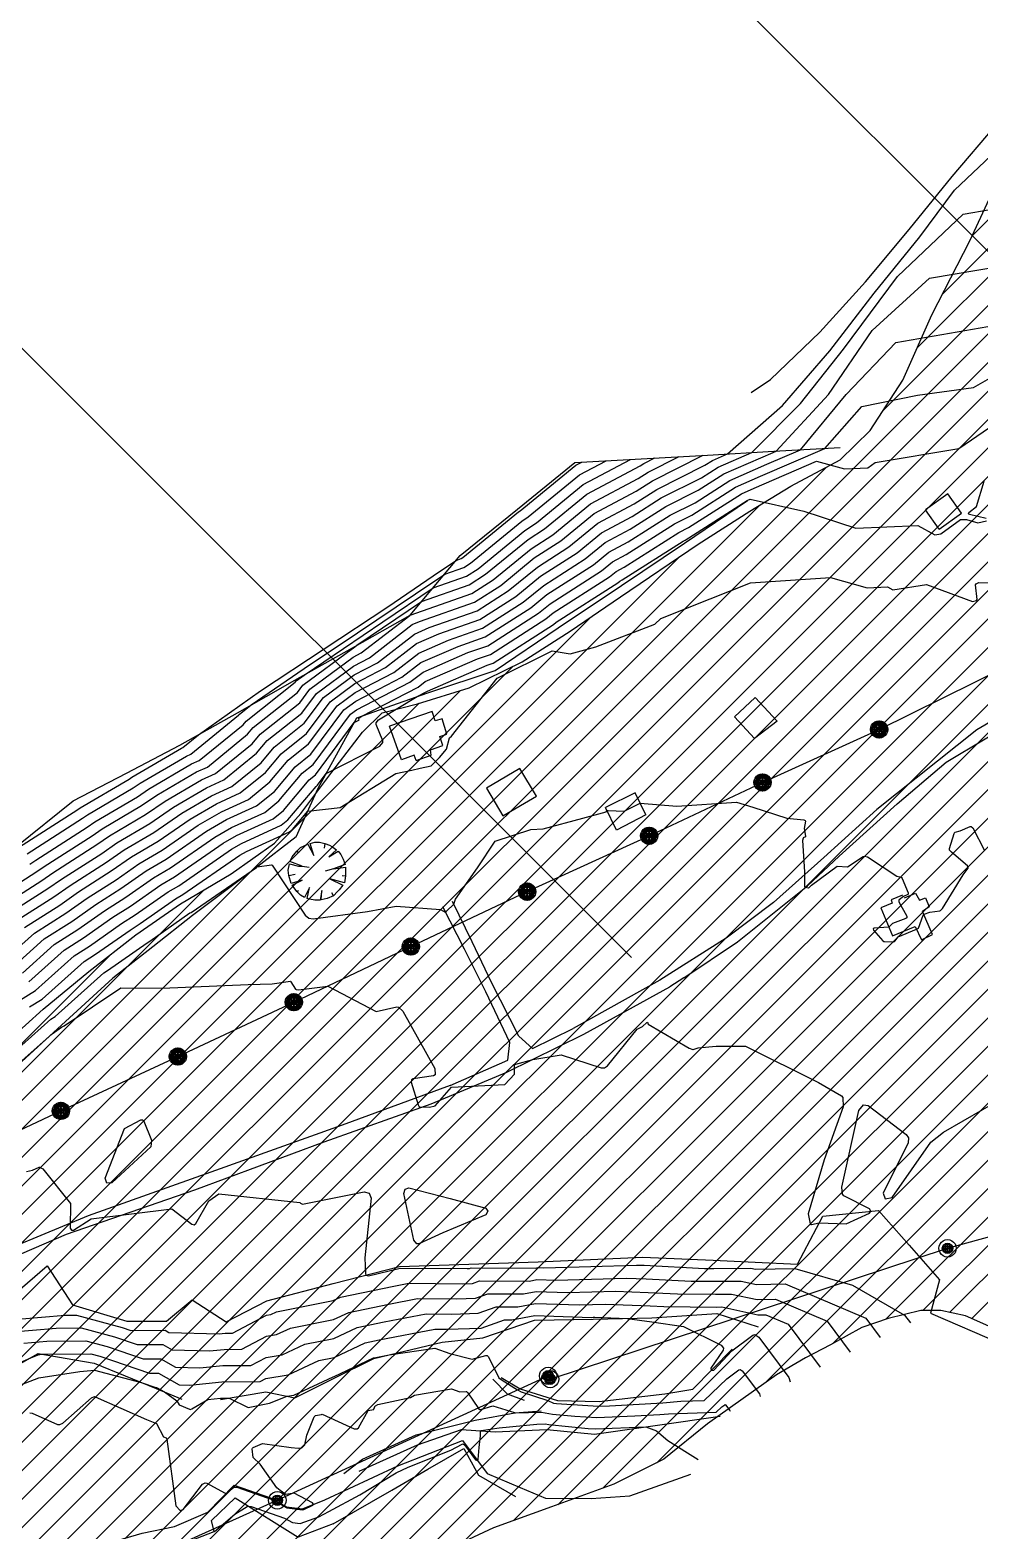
# Model space of a CAD drawing. Extents: x 13365 to 36625, y 86498 to 171760.
# Drawn here: x 17115.6 to 17410.3, y 88989.8 to 89455.2 of the extents above; entities that cross this region are included whole.
import ezdxf

# ---------------------------------------------------------------- set-up
doc = ezdxf.new("R2010")
doc.units = 0
doc.header["$LTSCALE"] = 5
doc.header["$MEASUREMENT"] = 0
doc.linetypes.add('A_CONTINUOUS_LINE', pattern=[0])
doc.linetypes.add('KERB', pattern=[16, 5, -6, 5])
doc.layers.get('0').update_dxf_attribs({"linetype": 'A_CONTINUOUS_LINE'})
for name, color, linetype in [('CONTOUR', 255, 'Continuous'), ('ELECTRIC', 240, 'A_CONTINUOUS_LINE'), ('EXISTING BUILDING', 21, 'A_CONTINUOUS_LINE'), ('EXISTING ROAD', 25, 'A_CONTINUOUS_LINE'), ('RELIEF', 255, 'A_CONTINUOUS_LINE'), ('Residential', 51, 'Continuous'), ('TELECOM', 94, 'A_CONTINUOUS_LINE'), ('text', 7, 'Continuous'), ('TREES & VEGETN', 72, 'A_CONTINUOUS_LINE')]:
    doc.layers.add(name, color=color, linetype=linetype)

# ---------------------------------------------------------------- blocks, each defined once
blk = doc.blocks.new('S038')
at = {"color": 0}
for p, q in [((-0.5, 0), (0, 0.5)), ((-0.5, 0), (-0.48, 0.13)), ((-0.48, -0.13), (-0.5, 0)), ((0, -0.5), (-0.5, 0)), ((-0.5, 0), (0.5, 0)), ((-0.48, -0.13), (0.13, 0.48)), ((-0.48, 0.13), (-0.43, 0.25)), ((0.13, -0.48), (-0.48, 0.13)), ((-0.48, 0.13), (0.48, 0.13)), ((0.25, 0.43), (-0.43, -0.25)), ((-0.43, 0.25), (-0.35, 0.35)), ((0.43, 0.25), (-0.43, 0.25)), ((-0.43, 0.25), (0.25, -0.43)), ((-0.35, 0.35), (-0.25, 0.43)), ((-0.35, -0.35), (0.35, 0.35)), ((0.35, -0.35), (-0.35, 0.35)), ((-0.35, 0.35), (0.35, 0.35)), ((-0.35, -0.35), (-0.35, 0.35)), ((-0.25, 0.43), (-0.13, 0.48)), ((0.43, -0.25), (-0.25, 0.43)), ((-0.25, 0.43), (-0.25, -0.43)), ((-0.25, -0.43), (0.43, 0.25)), ((-0.13, 0.48), (0, 0.5)), ((-0.13, -0.48), (-0.13, 0.48)), ((-0.13, 0.48), (0.48, -0.13)), ((0.48, 0.13), (-0.13, -0.48)), ((0, 0.5), (0.13, 0.48)), ((0.5, 0), (0, 0.5)), ((0, 0.5), (0, -0.5)), ((0, -0.5), (0.5, 0)), ((0.13, 0.48), (0.25, 0.43)), ((0.13, 0.48), (0.13, -0.48)), ((0.25, 0.43), (0.35, 0.35)), ((0.25, -0.43), (0.25, 0.43)), ((0.35, 0.35), (0.43, 0.25)), ((0.35, 0.35), (0.35, -0.35)), ((0.43, 0.25), (0.48, 0.13)), ((0.48, 0.13), (0.5, 0)), ((0.5, 0), (0.48, -0.13)), ((-0.43, -0.25), (-0.48, -0.13)), ((0.48, -0.13), (-0.48, -0.13)), ((-0.35, -0.35), (-0.43, -0.25)), ((-0.43, -0.25), (0.43, -0.25)), ((-0.25, -0.43), (-0.35, -0.35)), ((0.35, -0.35), (-0.35, -0.35)), ((-0.13, -0.48), (-0.25, -0.43)), ((0, -0.5), (-0.13, -0.48)), ((0.13, -0.48), (0, -0.5)), ((0.25, -0.43), (0.13, -0.48)), ((0.35, -0.35), (0.25, -0.43)), ((0.43, -0.25), (0.35, -0.35)), ((0.48, -0.13), (0.43, -0.25))]:
    blk.add_line(p, q, dxfattribs=at)
blk = doc.blocks.new('S076')
at = {"color": 0}
for p, q in [((-0.43, 0.25), (-0.37, 0.33)), ((-0.37, 0.33), (-0.25, 0.2)), ((-0.35, 0.36), (-0.29, 0.41)), ((-0.25, 0.2), (-0.35, 0.36)), ((-0.29, 0.41), (-0.21, 0.45)), ((-0.21, 0.45), (-0.12, 0.48)), ((-0.12, 0.48), (-0.04, 0.28)), ((-0.04, 0.28), (-0.07, 0.49)), ((-0.07, 0.49), (0.08, 0.49)), ((-0.04, 0.28), (0, 0.14)), ((0.07, 0.43), (0.08, 0.49)), ((0.08, 0.49), (0.2, 0.47)), ((0.2, 0.47), (0.13, 0.22)), ((0.13, 0.22), (0.24, 0.44)), ((0.24, 0.44), (0.32, 0.38)), ((0.32, 0.38), (0.35, 0.35)), ((0.35, 0.35), (0.42, 0.28)), ((0.42, 0.28), (0.37, 0.25)), ((0.42, 0.28), (0.47, 0.17)), ((-0.5, 0.04), (-0.48, 0.13)), ((-0.5, -0.04), (-0.5, 0.04)), ((-0.48, 0.13), (-0.45, 0.21)), ((-0.48, 0.13), (-0.4, 0.12)), ((-0.45, 0.21), (-0.43, 0.25)), ((0.49, 0.07), (0.33, 0.08)), ((0.33, 0.08), (0.5, 0.05)), ((0.47, 0.17), (0.49, 0.07)), ((0.5, 0.05), (0.5, -0.04)), ((-0.48, -0.12), (-0.5, -0.04)), ((-0.27, -0.06), (-0.48, -0.12)), ((-0.47, -0.16), (-0.27, -0.06)), ((-0.41, -0.29), (-0.47, -0.16)), ((-0.09, -0.26), (-0.07, -0.14)), ((0.47, -0.17), (0.28, -0.13)), ((0.28, -0.13), (0.45, -0.22)), ((0.45, -0.22), (0.41, -0.29)), ((0.48, -0.13), (0.47, -0.17)), ((0.5, -0.04), (0.48, -0.13)), ((-0.35, -0.35), (-0.41, -0.29)), ((-0.35, -0.35), (-0.31, -0.32)), ((-0.25, -0.43), (-0.35, -0.35)), ((-0.17, -0.47), (-0.25, -0.43)), ((-0.09, -0.26), (-0.17, -0.47)), ((-0.13, -0.48), (-0.09, -0.32)), ((-0.02, -0.5), (-0.13, -0.48)), ((-0.09, -0.32), (-0.09, -0.26)), ((0.07, -0.49), (-0.02, -0.5)), ((0.07, -0.49), (0.05, -0.38)), ((0.21, -0.45), (0.07, -0.49)), ((0.24, -0.43), (0.15, -0.26)), ((0.15, -0.26), (0.21, -0.45)), ((0.35, -0.35), (0.24, -0.43)), ((0.35, -0.35), (0.33, -0.32)), ((0.41, -0.29), (0.35, -0.35))]:
    blk.add_line(p, q, dxfattribs=at)
blk = doc.blocks.new('S034')
at = {"color": 0}
for p, q in [((-0.5, 0), (-0.48, 0.13)), ((-0.48, -0.13), (-0.5, 0)), ((-0.48, 0.13), (-0.43, 0.25)), ((-0.43, 0.25), (-0.35, 0.35)), ((-0.35, 0.35), (-0.25, 0.43)), ((-0.3, 0), (-0.28, 0.11)), ((-0.28, -0.11), (-0.3, 0)), ((0.3, 0), (-0.3, 0)), ((-0.28, 0.11), (-0.21, 0.21)), ((-0.28, -0.11), (-0.28, 0.11)), ((-0.28, 0.11), (0.28, 0.11)), ((-0.25, 0.43), (-0.13, 0.48)), ((-0.21, 0.21), (-0.11, 0.28)), ((-0.21, -0.21), (-0.21, 0.21)), ((-0.21, 0.21), (0.21, 0.21)), ((-0.13, 0.48), (0, 0.5)), ((-0.11, 0.28), (0, 0.3)), ((-0.11, -0.28), (-0.11, 0.28)), ((-0.11, 0.28), (0.11, 0.28)), ((0, 0.5), (0.13, 0.48)), ((0, 0.3), (0.11, 0.28)), ((0, -0.3), (0, 0.3)), ((0.11, 0.28), (0.21, 0.21)), ((0.11, 0.28), (0.11, -0.28)), ((0.13, 0.48), (0.25, 0.43)), ((0.21, 0.21), (0.28, 0.11)), ((0.21, 0.21), (0.21, -0.21)), ((0.25, 0.43), (0.35, 0.35)), ((0.28, 0.11), (0.3, 0)), ((0.28, 0.11), (0.28, -0.11)), ((0.3, 0), (0.28, -0.11)), ((0.35, 0.35), (0.43, 0.25)), ((0.43, 0.25), (0.48, 0.13)), ((0.48, 0.13), (0.5, 0)), ((0.5, 0), (0.48, -0.13)), ((-0.43, -0.25), (-0.48, -0.13)), ((-0.35, -0.35), (-0.43, -0.25)), ((-0.25, -0.43), (-0.35, -0.35)), ((-0.21, -0.21), (-0.28, -0.11)), ((0.28, -0.11), (-0.28, -0.11)), ((-0.13, -0.48), (-0.25, -0.43)), ((-0.11, -0.28), (-0.21, -0.21)), ((0.21, -0.21), (-0.21, -0.21)), ((0, -0.5), (-0.13, -0.48)), ((0, -0.3), (-0.11, -0.28)), ((0.11, -0.28), (-0.11, -0.28)), ((0.11, -0.28), (0, -0.3)), ((0.13, -0.48), (0, -0.5)), ((0.21, -0.21), (0.11, -0.28)), ((0.25, -0.43), (0.13, -0.48)), ((0.28, -0.11), (0.21, -0.21)), ((0.35, -0.35), (0.25, -0.43)), ((0.43, -0.25), (0.35, -0.35)), ((0.48, -0.13), (0.43, -0.25))]:
    blk.add_line(p, q, dxfattribs=at)

msp = doc.modelspace()

# ---------------------------------------------------------------- hatches: boundary and pattern name
at = {"layer": 'Residential', "linetype": 'Continuous'}
h = msp.add_hatch(dxfattribs=at)
h.set_pattern_fill('ANSI31', color=256, scale=50, style=0)
h.paths.add_polyline_path([(16630.08, 88699.64), (16636.79, 88709.37), (16649.55, 88719.1), (16661.64, 88727.82), (16677.76, 88742.25), (16688.84, 88752.65), (16696.23, 88764.39), (16701.94, 88775.8), (16706.64, 88784.85), (16708.99, 88796.26), (16706.77, 88807.64), (16706.77, 88816.38), (16711.14, 88821.3), (16720.98, 88823.48), (16733.01, 88825.67), (16745.86, 88825.94), (16758.44, 88826.76), (16770.2, 88828.95), (16775.12, 88834.96), (16779.49, 88842.33), (16781.2, 88847.63), (16783.39, 88858.01), (16783.94, 88871.12), (16786.67, 88882.86), (16792.69, 88889.69), (16804.72, 88898.7), (16813.47, 88906.9), (16830.85, 88927.16), (16842.89, 88943.31), (16854.23, 88954.99), (16866.95, 88968.04), (16878.64, 88981.43), (16886.55, 88992.43), (16887.08, 88995.26), (16885.83, 88998.09), (16882.37, 89000.6), (16877.35, 88999.97), (16871.39, 88998.71), (16865.11, 89000.28), (16856.94, 89003.42), (16846.59, 89008.44), (16835.6, 89012.51), (16824.92, 89017.22), (16812.68, 89020.35), (16802.01, 89022.23), (16791.65, 89021.92), (16780.97, 89020.98), (16773.13, 89023.17), (16764.65, 89026.62), (16757.12, 89033.52), (16748.01, 89040.74), (16745.5, 89046.01), (16748.14, 89050.4), (16755.22, 89054.05), (16767.92, 89062.87), (16776.21, 89059.56), (16785.6, 89052.94), (16809.9, 89049.08), (16841.94, 89052.39), (16857.96, 89055.11), (16870.02, 89060.42), (16882.8, 89067.87), (16889.54, 89075.67), (16900.18, 89080.98), (16914.73, 89083.46), (16927.5, 89084.17), (16943.83, 89088.78), (16962.72, 89092.76), (16988.62, 89097.01), (17014.52, 89103.39), (17034.39, 89110.48), (17068.97, 89124.81), (17094.87, 89135.8), (17108.71, 89141.47), (17119.71, 89151.39), (17133.9, 89163.09), (17148.45, 89174.43), (17162.29, 89184), (17177.97, 89193.32), (17191.46, 89202.89), (17199.62, 89212.11), (17209.2, 89224.87), (17218.78, 89237.27), (17224.81, 89243.3), (17235.81, 89246.13), (17251.77, 89251.1), (17268.24, 89259.11), (17283.14, 89268.68), (17298.75, 89279.31), (17322.88, 89295.62), (17338.85, 89305.9), (17351.62, 89313.69), (17366.88, 89321.85), (17376.24, 89330.89), (17386.34, 89346.58), (17395.32, 89366.76), (17407.11, 89389.75), (17417.21, 89411.61), (17425.09, 89428.62), (17428.46, 89447.68), (17430.7, 89469.54), (17436.31, 89481.87), (17444.17, 89489.16), (17456.51, 89491.4), (17464.93, 89490.84), (17468.86, 89488.6), (17472.79, 89482.43), (17476.15, 89468.42), (17479.52, 89457.77), (17482.32, 89447.12), (17484.57, 89437.59), (17489.62, 89426.38), (17493.55, 89407.32), (17496.35, 89392.18), (17498.04, 89380.41), (17497.47, 89357.99), (17498.04, 89344.54), (17497.47, 89325.48), (17491.88, 89313.93), (17489.35, 89302.53), (17491.88, 89284.16), (17495.69, 89274.02), (17496.32, 89260.71), (17500.13, 89251.84), (17506.47, 89242.34), (17512.18, 89226.5), (17514.72, 89208.76), (17519.79, 89189.75), (17521.06, 89172.65), (17519.79, 89163.78), (17514.08, 89151.11), (17512.2, 89138.81), (17511.56, 89125.51), (17505.86, 89114.74), (17503.32, 89103.33), (17498.25, 89089.39), (17493.81, 89078.62), (17488.73, 89072.29), (17477.32, 89066.59), (17470.98, 89056.45), (17464, 89046.95), (17457.66, 89036.81), (17450.68, 89033.01), (17443.7, 89033.64), (17438.39, 89036.68), (17430.24, 89041.56), (17423.32, 89046.85), (17413.95, 89052.55), (17405.8, 89056.21), (17398.06, 89057.84), (17391.95, 89057.84), (17381.76, 89055.4), (17373.61, 89052.55), (17363.84, 89047.26), (17356.1, 89043.19), (17347.13, 89037.9), (17325.7, 89022.65), (17312.17, 89011.71), (17296.71, 89003.99), (17277.38, 88996.91), (17259.34, 88990.47), (17237.43, 88980.17), (17221.33, 88969.23), (17205.87, 88958.29), (17191.05, 88946.71), (17174.94, 88931.26), (17161.95, 88916.91), (17148.42, 88902.75), (17131.67, 88889.23), (17113.63, 88869.92), (17087.22, 88850.61), (17066.6, 88837.74), (17060.01, 88833.61), (17047.77, 88823.32), (17030.09, 88812.35), (17020.8, 88807.05), (17010.52, 88801.41), (17002.56, 88798.1), (16996.26, 88797.44), (16991.61, 88799.1), (16988.63, 88803.07), (16987.63, 88809.37), (16983.98, 88813.34), (16977.02, 88815), (16967.07, 88813.67), (16956.45, 88810.69), (16950.15, 88806.05), (16939.54, 88800.75), (16932.9, 88795.78), (16925.27, 88791.14), (16916.65, 88788.49), (16904.59, 88787.48), (16891.32, 88787.15), (16878.39, 88785.49), (16865.12, 88781.51), (16853.51, 88778.53), (16841.57, 88776.87), (16826.98, 88776.21), (16817.36, 88774.88), (16808.65, 88771.19), (16799.69, 88767.88), (16791.4, 88764.9), (16784.1, 88763.24), (16778.79, 88758.93), (16772.49, 88751.97), (16766.19, 88746.01), (16759.83, 88740.61), (16752.2, 88735.31), (16747.23, 88731.01), (16744.24, 88727.03), (16740.59, 88721.73), (16737.61, 88716.09), (16731.64, 88712.45), (16722.35, 88708.14), (16716.38, 88706.15), (16705.43, 88705.82), (16691.5, 88707.15), (16680.22, 88706.48), (16670.27, 88703.5), (16655.94, 88698.5), (16644.66, 88695.19), (16637.69, 88693.86), (16633.38, 88694.52), (16629.4, 88696.84)])

# ---------------------------------------------------------------- linework, layer by layer
at = {"layer": 'CONTOUR', "color": 252, "linetype": 'A_CONTINUOUS_LINE'}
for points in [[(17339.29, 89342.73), (17345.23, 89346.71), (17360.55, 89361.38), (17374.73, 89377.06), (17388.26, 89393.32), (17401.63, 89409.72), (17415.33, 89425.83)], [(17113.25, 89162.56), (17123.12, 89171.4), (17130.39, 89176.04), (17138.68, 89181.84), (17145.28, 89186.07), (17153.87, 89192.09), (17159.16, 89195.2), (17172.97, 89204.7), (17178.11, 89207.71), (17188.45, 89212.43), (17192.83, 89216), (17200.02, 89224.55), (17203.42, 89227.25), (17215.06, 89242.92), (17216.83, 89244.23), (17233.45, 89252.83), (17237.5, 89255.97), (17251.42, 89261.99), (17257.58, 89264.15), (17273.29, 89274.22), (17276.89, 89277.17), (17292.86, 89287.36), (17296.25, 89290.14), (17300.52, 89292.42), (17315.51, 89301.97), (17320.85, 89304.65), (17334.44, 89313.36), (17342.18, 89316.72), (17362.09, 89325.36), (17373.62, 89338.37), (17390.83, 89341.84), (17408.21, 89344.27), (17429.26, 89356.28)], [(17107.73, 89180.19), (17121.15, 89188.76), (17125.37, 89191.71), (17137.84, 89199.7), (17142.51, 89202.98), (17152.75, 89208.99), (17160.09, 89214.04), (17170.36, 89220.04), (17175.7, 89222.48), (17185.86, 89230.75), (17189.17, 89234.69), (17199.96, 89243.26), (17204.48, 89249.34), (17215.98, 89257.84), (17220.87, 89260.37), (17234.15, 89270.68), (17236.46, 89271.68), (17253.46, 89277.65), (17261.59, 89282.86), (17272.02, 89291.4), (17280.25, 89296.66), (17290.59, 89305.13), (17303.6, 89312.09), (17308.67, 89315.33), (17324.43, 89323.24)], [(17112.06, 89201.58), (17130.39, 89213.33), (17131.15, 89213.86), (17146.35, 89222.78), (17147.2, 89223.37), (17162.6, 89232.37), (17162.96, 89232.53), (17167.82, 89236.49), (17187.14, 89250.13), (17206.85, 89263.19), (17226.57, 89276.24), (17240.7, 89285.81), (17245.42, 89289), (17247.79, 89290.6), (17249.35, 89291.15), (17249.89, 89291.5), (17267.14, 89305.64), (17267.64, 89305.96), (17284.93, 89320.13), (17286.77, 89321.12)], [(17107.11, 89134.86), (17122.11, 89148.27), (17123.39, 89149.08), (17138.51, 89162.61), (17139.63, 89163.33), (17151.99, 89171.97), (17152.73, 89172.45), (17165.22, 89181.21), (17165.56, 89181.41), (17185.85, 89195.37), (17185.87, 89195.38), (17186.09, 89195.48), (17190.48, 89196.2), (17190.7, 89196.06), (17200.94, 89180.57), (17202.08, 89179.61), (17203.43, 89179.39), (17220.25, 89181.62), (17229.22, 89183.37), (17242.94, 89182.24), (17244.38, 89181.51), (17244.51, 89181.49), (17244.53, 89181.51), (17244.82, 89181.76), (17247.03, 89183.94), (17247.55, 89185.47), (17254.42, 89195.24), (17259.88, 89203.53), (17270.98, 89207.14), (17274.77, 89207.35), (17287.04, 89210.61), (17294.26, 89212.59), (17294.49, 89212.95), (17294.51, 89212.97), (17294.9, 89213.06), (17299.91, 89212.85), (17304.82, 89215.31), (17316.25, 89214.35), (17334.75, 89215.56), (17339.79, 89214.09), (17350.32, 89210.6), (17355.64, 89210.14), (17356.03, 89209.92), (17356.09, 89209.73), (17355.73, 89207.38), (17356.15, 89205.03), (17356.12, 89204.84), (17356.08, 89204.8), (17355.42, 89204.48), (17355.38, 89204.43), (17355.2, 89203.67), (17355.81, 89194.03), (17355.77, 89189.57), (17355.91, 89189.23), (17355.99, 89189.18), (17357.07, 89189.05), (17357.17, 89189.06), (17357.24, 89189.1), (17357.98, 89189.79), (17365.95, 89195.74), (17369.18, 89195.55), (17374.01, 89198.74), (17374.46, 89198.87), (17375.31, 89198.63), (17384.47, 89192.64), (17385.82, 89192.31), (17385.92, 89192.26), (17386.16, 89191.92), (17387.95, 89187.46), (17387.95, 89187.02), (17387.87, 89186.93), (17386.54, 89186.34), (17385.14, 89185.26), (17385.06, 89185.14), (17385.1, 89184.69), (17387.52, 89180.18), (17387.53, 89179.72), (17387.27, 89179.45), (17383.11, 89177.9), (17382.01, 89176.82), (17377.47, 89176.54), (17377.14, 89176.29), (17377.2, 89175.87), (17380.1, 89172.61), (17380.4, 89172.38), (17380.63, 89172.32), (17383.47, 89172.3), (17383.7, 89172.35), (17383.81, 89172.44), (17384.9, 89173.85), (17390.57, 89176.21), (17391.22, 89176.52), (17392.64, 89180.51), (17392.82, 89180.79), (17392.95, 89180.87), (17394.71, 89181.5), (17397.76, 89181.86), (17397.99, 89181.95), (17398.67, 89182.63), (17405.02, 89193.03), (17406.56, 89195.1), (17406.61, 89195.3), (17406.36, 89195.79), (17401.41, 89200.08), (17400.84, 89200.72), (17400.81, 89200.78), (17400.82, 89201.2), (17402.2, 89205.9), (17402.42, 89206.26), (17402.53, 89206.32), (17404.09, 89206.68), (17407.21, 89208.03), (17407.5, 89208.03), (17408, 89207.61), (17411.66, 89200.56)], [(17113.72, 89047.73), (17120.83, 89048.33), (17132.97, 89048.46), (17139.54, 89046.68), (17150.74, 89042.85), (17156.17, 89042.88), (17160.78, 89040.24), (17168.23, 89040.03), (17175.45, 89040.77), (17184.11, 89040.83), (17188.85, 89043.33), (17193.86, 89044.12), (17200.83, 89047.39), (17209.83, 89049.17), (17217.04, 89052.58), (17225.41, 89054.3), (17238.47, 89056.83), (17246.42, 89056.77), (17254.61, 89057.04), (17260.19, 89058.99), (17266.87, 89058.98), (17272.38, 89060.01), (17286.05, 89059.59), (17290.07, 89059.71), (17293.99, 89059.82), (17307.94, 89059.31), (17312.24, 89059.09), (17328.53, 89058.95), (17330.17, 89058.97), (17341.32, 89056.5), (17343.81, 89056.55), (17350.78, 89053.58), (17360.69, 89040.32)]]:
    msp.add_lwpolyline(points, dxfattribs=at)
at = {"layer": 'CONTOUR', "color": 33, "linetype": 'A_CONTINUOUS_LINE'}
for points in [[(17110.81, 89178.43), (17123, 89186.22), (17128.03, 89189.74), (17139.33, 89196.98), (17144.78, 89200.8), (17154.04, 89206.23), (17162.66, 89212.17), (17171.91, 89217.57), (17178.25, 89220.47), (17187.26, 89227.8), (17191.34, 89232.66), (17200.65, 89240.06), (17206.6, 89248.06), (17216.15, 89255.12), (17223.39, 89258.86), (17234.82, 89267.74), (17239.45, 89269.74), (17254.29, 89274.95), (17263.93, 89281.13), (17272.99, 89288.55), (17282.77, 89294.8), (17291.72, 89302.13), (17302.99, 89308.16), (17310.04, 89312.65), (17324.92, 89320.12), (17327.24, 89321.61), (17331.97, 89323.66), (17348.97, 89338.63), (17363.65, 89355.67), (17377.39, 89373.53), (17391.6, 89390.98), (17402.38, 89405.53), (17415.53, 89417.98)], [(17113.89, 89176.67), (17124.85, 89183.67), (17130.69, 89187.76), (17140.82, 89194.25), (17147.05, 89198.62), (17155.32, 89203.47), (17165.24, 89210.3), (17173.46, 89215.11), (17180.8, 89218.46), (17188.65, 89224.85), (17193.51, 89230.64), (17201.34, 89236.85), (17208.72, 89246.77), (17216.32, 89252.39), (17225.9, 89257.35), (17235.49, 89264.79), (17242.44, 89267.8), (17255.11, 89272.25), (17266.27, 89279.4), (17273.97, 89285.71), (17285.3, 89292.94), (17292.86, 89299.13), (17302.37, 89304.22), (17311.41, 89309.98), (17323.9, 89316.26), (17329.04, 89319.55), (17339.5, 89324.08), (17354.58, 89339.31), (17367.88, 89356.12), (17384.62, 89378.73), (17405.05, 89398.08), (17421.77, 89400.93)], [(17109.19, 89167.96), (17116.97, 89174.91), (17126.69, 89181.13), (17133.36, 89185.79), (17142.3, 89191.53), (17149.32, 89196.45), (17156.6, 89200.72), (17167.81, 89208.43), (17175.01, 89212.64), (17183.35, 89216.45), (17190.04, 89221.9), (17195.68, 89228.61), (17202.03, 89233.65), (17210.83, 89245.49), (17216.49, 89249.67), (17228.42, 89255.85), (17236.16, 89261.85), (17245.44, 89265.86), (17255.93, 89269.55), (17268.61, 89277.67), (17274.94, 89282.86), (17287.82, 89291.08), (17293.99, 89296.14), (17301.75, 89300.29), (17312.77, 89307.31), (17322.88, 89312.39), (17330.84, 89317.49), (17346.15, 89324.13), (17347.03, 89324.51), (17363.24, 89342.07), (17376.81, 89361.98), (17394.57, 89378.17), (17417.25, 89382.04)], [(17111.22, 89165.26), (17120.04, 89173.16), (17128.54, 89178.59), (17136.02, 89183.82), (17143.79, 89188.8), (17151.59, 89194.27), (17157.88, 89197.96), (17170.39, 89206.57), (17176.56, 89210.17), (17185.9, 89214.44), (17191.44, 89218.95), (17197.85, 89226.58), (17202.73, 89230.45), (17212.95, 89244.2), (17216.66, 89246.95), (17230.94, 89254.34), (17236.83, 89258.91), (17248.43, 89263.92), (17256.75, 89266.85), (17270.95, 89275.94), (17275.92, 89280.01), (17290.34, 89289.22), (17295.12, 89293.14), (17301.14, 89296.35), (17314.14, 89304.64), (17321.87, 89308.52), (17332.64, 89315.42), (17344.17, 89320.42), (17354.56, 89324.93), (17368.79, 89342.08), (17384.1, 89358.27), (17412.73, 89363.16)], [(17115.28, 89159.86), (17126.2, 89169.64), (17132.24, 89173.5), (17141.34, 89179.87), (17146.77, 89183.35), (17156.14, 89189.92), (17160.44, 89192.44), (17175.54, 89202.83), (17179.67, 89205.24), (17191, 89210.42), (17194.23, 89213.05), (17202.2, 89222.53), (17204.11, 89224.04), (17216.19, 89240.3), (17217.58, 89241.02), (17217.67, 89241.11), (17217.67, 89241.16), (17217.49, 89241.58), (17217.49, 89241.62), (17217.55, 89241.7), (17218.56, 89242.31), (17235.97, 89251.32), (17238.17, 89253.03), (17254.42, 89260.05), (17258.4, 89261.45), (17275.63, 89272.49), (17277.87, 89274.32), (17295.39, 89285.5), (17297.39, 89287.14), (17299.9, 89288.48), (17316.87, 89299.3), (17319.83, 89300.78), (17336.24, 89311.3), (17340.19, 89313.01), (17359.53, 89321.4), (17368.19, 89318.99), (17375.5, 89319.35), (17377.78, 89320.96), (17403.69, 89325.38), (17420.72, 89337)], [(17101.58, 89183.7), (17117.45, 89193.84), (17120.04, 89195.66), (17134.86, 89205.15), (17137.96, 89207.33), (17150.19, 89214.51), (17154.93, 89217.77), (17167.26, 89224.97), (17170.61, 89226.5), (17183.07, 89236.65), (17184.83, 89238.74), (17198.58, 89249.66), (17200.25, 89251.91), (17215.64, 89263.28), (17215.84, 89263.38), (17216.98, 89264.27), (17237.08, 89277.87), (17251.82, 89283.05), (17256.91, 89286.31), (17270.07, 89297.1), (17275.21, 89300.38), (17288.33, 89311.13), (17304.84, 89319.96), (17305.94, 89320.67), (17309.37, 89322.39)], [(17104.66, 89181.94), (17119.3, 89191.3), (17122.71, 89193.68), (17136.35, 89202.43), (17140.24, 89205.15), (17151.47, 89211.75), (17157.51, 89215.9), (17168.81, 89222.51), (17173.15, 89224.49), (17184.47, 89233.7), (17187, 89236.72), (17199.27, 89246.46), (17202.37, 89250.63), (17215.81, 89260.56), (17218.35, 89261.88), (17233.37, 89273.53), (17233.51, 89273.63), (17252.64, 89280.35), (17259.25, 89284.59), (17271.04, 89294.25), (17277.73, 89298.52), (17289.46, 89308.13), (17304.22, 89316.03), (17307.31, 89318), (17316.9, 89322.81)], [(17114.72, 89199.6), (17131.88, 89210.61), (17133.42, 89211.68), (17147.63, 89220.02), (17149.78, 89221.5), (17164.16, 89229.9), (17165.51, 89230.52), (17180.28, 89242.55), (17180.48, 89242.8), (17184.21, 89245.75), (17200.6, 89257.08), (17217.21, 89268.09), (17235.21, 89280.27), (17244.22, 89286.36), (17250.17, 89288.45), (17252.23, 89289.77), (17268.12, 89302.79), (17270.16, 89304.1), (17286.06, 89317.13), (17294.3, 89321.54)], [(17115.6, 89196.39), (17117.38, 89197.63), (17133.37, 89207.88), (17135.69, 89209.51), (17148.91, 89217.27), (17152.36, 89219.64), (17165.71, 89227.44), (17168.06, 89228.51), (17181.68, 89239.6), (17182.66, 89240.77), (17197.89, 89252.87), (17198.14, 89253.2), (17200.6, 89255.01), (17225, 89271.53), (17240.65, 89282.12), (17250.99, 89285.75), (17254.57, 89288.04), (17269.09, 89299.94), (17272.69, 89302.24), (17287.19, 89314.13), (17301.84, 89321.96)], [(17412.17, 89303.57), (17407.04, 89304.88), (17406.72, 89305.27), (17406.81, 89305.52), (17409.18, 89307.3), (17411.55, 89315.24)], [(17112.13, 89153.92), (17117.31, 89157.17), (17129.28, 89167.88), (17134.09, 89170.96), (17144, 89177.9), (17148.26, 89180.62), (17158.41, 89187.74), (17161.72, 89189.68), (17178.12, 89200.97), (17181.22, 89202.78), (17193.55, 89208.41), (17195.62, 89210.1), (17204.37, 89220.5), (17204.8, 89220.84), (17207.51, 89224.5), (17224.07, 89232.99), (17225.08, 89234.15), (17225.08, 89234.64), (17222.93, 89239.73), (17222.93, 89240.22), (17223.65, 89241.13), (17235.73, 89248.39), (17238.49, 89249.81), (17238.84, 89250.08), (17257.41, 89258.11), (17259.22, 89258.75), (17277.97, 89270.76), (17278.84, 89271.47), (17297.91, 89283.64), (17298.52, 89284.14), (17299.29, 89284.55), (17318.24, 89296.63), (17318.81, 89296.92), (17338.04, 89309.24), (17338.2, 89309.31), (17338.99, 89309.65), (17355.57, 89305.9), (17371.72, 89300.57), (17390.93, 89301.49), (17396.22, 89298.59), (17398.06, 89298.88), (17404.25, 89303.29), (17406.11, 89303.3), (17409.61, 89302.3), (17412.31, 89302.91)], [(17115.46, 89152.04), (17119.34, 89154.47), (17132.36, 89166.13), (17135.94, 89168.42), (17146.67, 89175.92), (17149.75, 89177.9), (17160.68, 89185.56), (17163, 89186.92), (17180.7, 89199.1), (17182.77, 89200.31), (17196.1, 89206.4), (17197.02, 89207.14), (17201.75, 89212.78), (17211.76, 89213.94), (17229.05, 89224.46), (17234.03, 89225.49), (17236.58, 89226.13), (17240.03, 89226.83), (17242.66, 89229.48), (17244.79, 89232.06), (17245.75, 89235.56), (17246.34, 89236.05), (17260.53, 89254.02), (17277.52, 89262.54), (17283.18, 89261.66), (17291.11, 89263.78), (17309.37, 89270.79), (17311.28, 89272.57), (17326.52, 89278.65), (17339.12, 89283.68), (17363.89, 89285.29), (17375.25, 89282.14), (17381.53, 89282.44), (17383.26, 89281.49), (17393.69, 89283.17), (17407.88, 89277.91), (17409.19, 89278.12), (17409.37, 89278.51), (17408.9, 89282.99), (17409.05, 89283.37), (17409.93, 89283.75), (17421.43, 89283.47)], [(17109.33, 89132), (17122.48, 89143.75), (17125.39, 89145.83), (17126.16, 89146.21), (17143.81, 89157.99), (17156.61, 89157.84), (17183.31, 89159.07), (17190.76, 89159.23), (17195.66, 89159.92), (17196.3, 89160.02), (17196.35, 89160.01), (17196.53, 89159.86), (17197.94, 89157.6), (17198.12, 89157.45), (17198.85, 89157.33), (17207.98, 89158.54), (17222.96, 89150.69), (17229.35, 89152.09), (17229.88, 89152.02), (17231.19, 89150.78), (17241.17, 89132.94), (17241.23, 89131.02), (17240.77, 89130.64), (17234.41, 89129.76), (17233.94, 89129.42), (17233.85, 89128.74), (17235.97, 89121.65), (17236.34, 89121.1), (17236.56, 89121.02), (17239.46, 89121), (17241.32, 89121.38), (17246.38, 89127.19), (17262.85, 89128.03), (17265.91, 89131.17), (17265.83, 89133.85), (17265.89, 89134.06), (17266.26, 89134.32), (17271.59, 89135.77), (17280.35, 89137.24), (17292.73, 89133.15), (17293.78, 89133.15), (17294.77, 89133.79), (17303.94, 89145.13), (17305.6, 89145.95), (17306.92, 89147.28), (17307.08, 89147.32), (17307.12, 89147.29), (17307.31, 89146.76), (17320.05, 89139.24), (17321.16, 89138.88), (17321.29, 89138.9), (17322.79, 89139.38), (17328.41, 89139.91), (17337.57, 89139.86), (17360.13, 89128.6), (17367.26, 89124.47), (17367.69, 89123.95), (17367.8, 89121.09), (17361.96, 89104.61), (17356.93, 89087.87), (17357.62, 89084.8), (17357.77, 89084.59), (17357.98, 89084.55), (17360.42, 89085.06), (17368.7, 89084.72), (17375.97, 89088.05), (17376.35, 89088.66), (17375.94, 89089.41), (17368.07, 89093.4), (17367.56, 89093.99), (17367.39, 89096.14), (17372.63, 89119.92), (17374.17, 89121.66), (17375.57, 89121.46), (17387.31, 89112.5), (17388.06, 89111.42), (17388, 89109.89), (17380.25, 89094.32), (17380.89, 89092.52), (17382.99, 89092.92), (17394.97, 89110.09), (17398.9, 89113.17), (17423.36, 89127.27)], [(17153.28, 89110.71), (17153.13, 89108.7), (17141, 89097.47), (17139.41, 89097.39), (17138.89, 89098.91), (17144.91, 89114.31), (17150, 89117), (17150.48, 89117.02), (17150.87, 89116.65), (17153.28, 89110.71)], [(17114.5, 89100.96), (17116.43, 89101.44), (17118.42, 89102.36), (17118.6, 89102.38), (17119.56, 89101.79), (17128.15, 89091.02), (17128.11, 89083.41), (17128.47, 89082.83), (17129.05, 89082.84), (17134.57, 89086.31), (17159.58, 89089.45), (17165.82, 89084.61), (17166.47, 89084.47), (17167.03, 89084.86), (17171.07, 89091.91), (17174.16, 89094.1), (17199.27, 89091.4), (17199.53, 89091.21), (17200.15, 89090.83), (17219.23, 89094.73), (17220.84, 89094.25), (17221.45, 89092.76), (17219.5, 89074.19), (17219.61, 89069.23), (17219.81, 89068.85), (17220.61, 89068.67), (17230.03, 89070.94), (17230.48, 89071.03), (17251.23, 89070.87), (17251.95, 89070.9), (17252.45, 89071.07), (17272.33, 89071.04), (17273.08, 89071.18), (17274.96, 89071.12), (17289.55, 89071.55), (17303.74, 89071.98), (17306.09, 89071.89), (17324.82, 89070.95), (17327.7, 89070.93), (17339.2, 89071.02), (17340.67, 89070.69), (17352.82, 89070.92), (17370.71, 89065.74), (17386.86, 89056.44), (17388.66, 89054.02)], [(17257.65, 89088.74), (17256.97, 89087.58), (17243.66, 89081.99), (17236.24, 89078.52), (17235.54, 89078.55), (17234.7, 89079.66), (17231.6, 89094.2), (17232.01, 89095.56), (17233.13, 89095.89), (17245.96, 89092.62), (17256.99, 89089.59), (17257.65, 89088.74)], [(17104.42, 89054.55), (17126.54, 89056.42), (17130, 89056.45), (17144.14, 89052.63), (17146.91, 89051.69), (17157.53, 89051.73), (17158.66, 89051.09), (17174.31, 89050.66), (17176.18, 89050.85), (17178.42, 89050.86), (17188.98, 89056.42), (17190.26, 89056.62), (17192.04, 89057.46), (17209.68, 89060.95), (17211.91, 89062), (17228.49, 89065.4), (17233.14, 89066.3), (17249.63, 89066.17), (17252.84, 89066.28), (17255.03, 89067.04), (17270.51, 89067.02), (17272.85, 89067.45), (17278.66, 89067.28), (17289.72, 89067.6), (17300.49, 89067.92), (17306.7, 89067.7), (17320.63, 89067), (17327.97, 89066.94), (17336.19, 89067), (17340.89, 89065.96), (17349.82, 89066.13), (17374.83, 89055.49), (17379.34, 89049.46)], [(17109.07, 89051.14), (17123.68, 89052.38), (17131.48, 89052.46), (17141.84, 89049.66), (17148.82, 89047.27), (17156.85, 89047.3), (17159.72, 89045.66), (17171.27, 89045.34), (17175.82, 89045.81), (17181.27, 89045.84), (17188.92, 89049.87), (17192.06, 89050.37), (17196.43, 89052.42), (17209.75, 89055.06), (17214.47, 89057.29), (17226.95, 89059.85), (17235.81, 89061.56), (17248.02, 89061.47), (17253.73, 89061.66), (17257.61, 89063.02), (17268.69, 89063), (17272.62, 89063.73), (17282.35, 89063.43), (17289.9, 89063.66), (17297.24, 89063.87), (17307.32, 89063.5), (17316.43, 89063.05), (17328.25, 89062.95), (17333.18, 89062.98), (17341.11, 89061.23), (17346.82, 89061.34), (17362.81, 89054.54), (17370.02, 89044.89)], [(17104.59, 89038.31), (17115.82, 89043.22), (17118.13, 89044.13), (17119.29, 89044.31), (17134.45, 89044.46), (17137.24, 89043.71), (17152.66, 89038.44), (17155.48, 89038.45), (17161.84, 89034.82), (17165.2, 89034.72), (17175.09, 89035.73), (17186.95, 89035.81), (17188.79, 89036.78), (17195.67, 89037.86), (17205.22, 89042.35), (17209.9, 89043.28), (17219.6, 89047.88), (17223.87, 89048.75), (17241.14, 89052.1), (17244.82, 89052.07), (17255.5, 89052.42), (17262.76, 89054.97), (17265.06, 89054.96), (17272.15, 89056.28), (17289.74, 89055.74), (17290.25, 89055.76), (17290.74, 89055.77), (17300.79, 89055.4), (17308.45, 89054.39), (17318.28, 89052.93), (17330, 89047.06), (17330.7, 89046.2), (17330.63, 89045.59), (17326.74, 89040.01), (17326.89, 89039.28), (17327.73, 89039.32), (17333.27, 89045.36), (17339.78, 89050.22), (17340.44, 89050.38), (17341.65, 89049.64), (17351.01, 89037.12), (17351.37, 89035.75)], [(17111.58, 89034.34), (17118.31, 89037.01), (17131.06, 89038.95), (17135.57, 89039.38), (17150.07, 89035.56), (17154.58, 89034.02), (17154.8, 89034.02), (17157.31, 89032.59), (17161.18, 89029.85), (17161.84, 89028.59), (17165.06, 89027.24), (17165.33, 89027.2), (17165.77, 89027.33), (17170.79, 89030.29), (17174.73, 89030.69), (17177.38, 89030.71), (17183.32, 89027.77), (17189.89, 89029.12), (17195.38, 89031.28), (17197.47, 89031.61), (17209.61, 89037.32), (17209.98, 89037.39), (17222.17, 89043.17), (17222.33, 89043.2), (17226.99, 89044.1), (17241.15, 89046.21), (17245.81, 89044.48), (17252.77, 89042.73), (17257.03, 89043.92), (17257.39, 89043.89), (17257.83, 89043.48), (17261.05, 89036.97), (17262.03, 89036.28), (17266.76, 89033.22), (17267.99, 89032.63), (17276.21, 89029.93), (17278.01, 89029.15), (17278.91, 89029), (17280.41, 89028.86), (17291.97, 89028.18), (17295.36, 89028.32), (17311.84, 89029.23), (17317.49, 89029.72), (17324.71, 89029.96), (17331.73, 89036.66), (17335.44, 89039.43), (17335.82, 89039.52), (17336.51, 89039.1), (17341.84, 89031.97), (17342.05, 89031.18)], [(17115.57, 89026.1), (17116.31, 89026.03), (17124.12, 89022.54), (17124.86, 89022.46), (17125.8, 89022.87), (17134.68, 89030.76), (17135.64, 89031.16), (17135.65, 89031.16), (17135.8, 89031.08), (17151.77, 89024.09), (17154.87, 89022.79), (17157.03, 89018.67), (17157.83, 89018.35), (17158.05, 89017.94), (17160.86, 88997.25), (17162.14, 88995.84), (17163.08, 88996.11), (17169.13, 89003.96), (17169.89, 89004.39), (17170.44, 89004.31), (17175.95, 89001.29), (17176.49, 89001.2), (17176.7, 89001.28), (17178.74, 89002.97), (17178.95, 89003.06), (17179.74, 89003), (17189.2, 88999.72), (17190.44, 88999.31), (17195.24, 88996.66), (17200.11, 88995.99), (17200.52, 88996.14), (17203.35, 88997.45), (17203.5, 88997.68), (17203.22, 88998.19), (17197.5, 89001.19), (17194.91, 89000.79), (17193.2, 89002), (17192.14, 89002.82), (17186.99, 89010.15), (17184.79, 89012.27), (17184.56, 89014.94), (17184.61, 89015.15), (17184.81, 89015.32), (17187.75, 89016.55), (17196.56, 89015.4), (17198.76, 89015.17), (17199.9, 89015.24), (17200.85, 89016.15), (17201.5, 89019.19), (17203.73, 89024.83), (17204.02, 89025.22), (17204.16, 89025.29), (17206.04, 89025.63), (17206.27, 89025.73), (17216.18, 89021.16), (17217.08, 89021.12), (17217.48, 89021.44), (17220.45, 89026.79), (17222.1, 89027.14), (17222.22, 89027.2), (17222.28, 89027.28), (17222.68, 89028.26), (17222.73, 89028.33), (17223.47, 89028.7), (17233.57, 89030.87), (17234.85, 89031.56), (17246.33, 89033.55), (17248.88, 89032.65), (17250.88, 89032.74), (17251.03, 89032.7), (17251.42, 89032.37), (17254.67, 89027.43), (17255.09, 89027.12), (17255.41, 89027.11), (17259.16, 89028.26), (17265.88, 89026.24), (17265.98, 89026.13), (17266.21, 89026.11), (17274.25, 89026.33), (17277.71, 89025.73), (17284.59, 89025.08), (17291.46, 89024.68), (17303.18, 89025.16), (17310.97, 89025.59), (17313.65, 89025.83), (17328.46, 89026.32), (17330.19, 89027.96), (17331.1, 89028.64), (17331.19, 89028.66), (17331.36, 89028.56), (17332.67, 89026.81), (17332.73, 89026.62)], [(17172.78, 88989.26), (17179.15, 88994.65), (17183, 88997), (17183.34, 88997.11), (17184.21, 88997.02), (17194.58, 88993.43), (17196.99, 88992.1), (17199.44, 88991.76), (17205.14, 88993.89), (17208.3, 88995.53), (17217.92, 89000.72), (17229.14, 89007.52), (17232.94, 89009.3), (17246.12, 89014.52), (17249.62, 89016.41), (17249.94, 89016.45), (17250.38, 89016.19), (17253.82, 89011.49), (17254.37, 89011.32), (17254.6, 89011.59), (17254.91, 89015.39), (17255.29, 89018.99), (17255.29, 89020.4), (17255.34, 89020.5), (17255.54, 89020.62), (17258.34, 89021.08), (17261.12, 89021.42), (17272.8, 89022.58), (17275.41, 89022.65), (17276.5, 89022.46), (17288.76, 89021.3), (17290.95, 89021.17), (17306.66, 89021.82), (17309.94, 89020.57), (17313.48, 89017.51), (17322.82, 89011.61)]]:
    msp.add_lwpolyline(points, dxfattribs=at)
at = {"layer": 'ELECTRIC', "linetype": 'A_CONTINUOUS_LINE'}
for p, q in [((17400.19, 89077.16), (17503.06, 89106)), ((17276.92, 89036.56), (17400.19, 89077.16))]:
    msp.add_line(p, q, dxfattribs=at)
msp.add_lwpolyline([(16993.28, 88909.26), (17192.31, 88998.97), (17276.3, 89037.6), (17276.92, 89036.56)], dxfattribs=at)
at = {"layer": 'EXISTING BUILDING', "linetype": 'A_CONTINUOUS_LINE'}
for p, q in [((17397.55, 89300.33), (17393.31, 89306.31)), ((17243.43, 89241.49), (17241.22, 89240.81)), ((17262.27, 89211.32), (17272.67, 89217.48))]:
    msp.add_line(p, q, dxfattribs=at)
for points in [[(17397.55, 89300.33), (17404.56, 89305.31), (17400.32, 89311.29), (17393.31, 89306.31)], [(17347.3, 89240.76), (17340.53, 89248.11), (17334.07, 89242.12)], [(17241.22, 89240.81), (17240.33, 89243.69), (17227.14, 89239.14)], [(17235.35, 89228.56), (17240.06, 89230.15), (17239.79, 89231.84), (17243.66, 89233.16), (17242.69, 89236.02), (17244.9, 89236.73), (17243.43, 89241.49)], [(17347.3, 89240.76), (17340.31, 89235.39), (17334.07, 89242.12)], [(17235.35, 89228.56), (17234.8, 89230.18), (17230.8, 89228.76), (17227.14, 89239.14)], [(17272.67, 89217.48), (17267.58, 89226.08), (17257.18, 89219.92), (17262.27, 89211.32)], [(17306.62, 89211.67), (17303.28, 89218.44), (17294.06, 89213.89)], [(17306.62, 89211.67), (17297.51, 89206.9), (17294.06, 89213.89)], [(17386.24, 89186.78), (17382.75, 89185.25), (17383.05, 89184.28), (17379.54, 89182.79), (17383.15, 89174.09)], [(17386.83, 89185.9), (17390.25, 89187.35), (17391.48, 89185.21), (17393.33, 89185.86), (17394.51, 89183.17), (17392.44, 89181.7)], [(17392.15, 89172.89), (17395.51, 89174.49), (17392.44, 89181.7)], [(17383.15, 89174.09), (17390.19, 89177.01), (17392.15, 89172.89)]]:
    msp.add_lwpolyline(points, dxfattribs=at)
at = {"layer": 'EXISTING ROAD', "linetype": 'A_CONTINUOUS_LINE'}
for p, q in [((17318.37, 89161.04), (17314.02, 89158.29)), ((17271.44, 89139.17), (17284.06, 89145.41)), ((17245.93, 89127.69), (17263.85, 89135.58))]:
    msp.add_line(p, q, dxfattribs=at)
for points in [[(17318.37, 89161.04), (17335.07, 89172.21), (17356.79, 89189.66), (17366.57, 89198.8), (17384.59, 89215.05), (17399.79, 89227.97), (17423.97, 89242.52), (17434.96, 89245.15), (17447.83, 89248.59), (17461.92, 89256.42)], [(17445.26, 89251.53), (17430.05, 89247.62), (17420.18, 89244.5), (17409.29, 89238.07), (17378.21, 89213.29), (17361.8, 89198.47), (17346.17, 89184.45), (17331.49, 89173.42), (17310.96, 89160.32), (17284.06, 89145.41)], [(16884.67, 88994.4), (16894.99, 89003.6), (16904.06, 89008.78), (16921.05, 89014.94), (16954.21, 89023.78), (16982.77, 89031.23), (17005.99, 89037.55), (17026.25, 89043.35), (17056.16, 89053.7), (17092.2, 89066.57), (17126.94, 89081.53), (17166.75, 89095.3), (17206.8, 89110.16), (17240.08, 89122), (17263.52, 89131.8), (17287.41, 89143.58), (17314.02, 89158.29)], [(17245.93, 89127.69), (17212.41, 89115.37), (17171.68, 89100.79), (17133.69, 89087.29), (17096.17, 89071.69), (17058.18, 89057.93), (17021.38, 89045.2), (16991.73, 89036.96), (16952.79, 89026.69), (16924.96, 89019.55), (16907.73, 89014.04), (16896.31, 89008.45), (16886.01, 89001.27), (16878.69, 88993.69)]]:
    msp.add_lwpolyline(points, dxfattribs=at)
at = {"layer": 'EXISTING ROAD', "linetype": 'KERB'}
for points in [[(17263.85, 89135.58), (17264.43, 89140.98), (17257.01, 89156.75), (17250.34, 89169.95), (17243.67, 89183.15)], [(17271.44, 89139.17), (17267.17, 89142.94), (17258.79, 89159.67), (17252.71, 89172.22), (17246.62, 89184.78)]]:
    msp.add_lwpolyline(points, dxfattribs=at)
at = {"layer": 'RELIEF'}
for p, q in [((17353.63, 89072.2), (17361.52, 89087.14)), ((17209.65, 88991.7), (17198.75, 88987.5))]:
    msp.add_line(p, q, dxfattribs=at)
for points in [[(17162.06, 89233.24), (17179.92, 89243.33), (17197.77, 89253.42), (17215.63, 89263.51), (17233.49, 89273.6), (17249.06, 89292.12), (17266.83, 89306.56), (17284.6, 89321), (17305.18, 89322.15), (17325.76, 89323.31), (17346.34, 89324.47), (17366.92, 89325.63)], [(17198.12, 89204.8), (17205, 89219.91), (17216.99, 89241.75), (17238.96, 89249.53), (17259.91, 89256.49), (17279.46, 89269.66), (17299.02, 89282.82), (17318.57, 89295.99), (17338.12, 89309.15)], [(17041.99, 89145.88), (17059.38, 89159.9), (17076.78, 89173.91), (17094.17, 89187.93), (17111.56, 89201.95), (17128.96, 89215.96), (17145.51, 89224.6), (17162.06, 89233.24)], [(17198.12, 89204.8), (17185.9, 89195.33), (17166, 89180.47), (17153.66, 89170.74), (17141.32, 89161.01), (17125.39, 89146.42), (17109.47, 89131.83), (17090.14, 89124.21), (17070.81, 89116.59), (17049.27, 89107.76), (17031.18, 89099.41), (17013.09, 89091.06), (16991.52, 89084.8), (16969.96, 89078.54), (16952.16, 89081.02), (16933.23, 89073.02), (16914.3, 89065.02), (16895.37, 89057.02), (16882.06, 89051.64)], [(17361.52, 89087.14), (17378.75, 89088.9), (17388.24, 89078.12), (17397.73, 89067.35), (17394.91, 89057.08), (17416.96, 89047.55), (17430.66, 89036.91), (17446.31, 89028.97), (17455.5, 89030.14), (17468.01, 89043.89), (17479.35, 89061.92), (17491, 89069.02), (17501.28, 89087.18), (17504.94, 89100.4), (17508.6, 89113.62), (17516.23, 89123.48), (17517.27, 89137.45), (17518.32, 89151.43), (17525.37, 89166.2), (17524.69, 89185.21)], [(17230.2, 89071.53), (17251.7, 89072.25), (17273.2, 89072.96), (17289.45, 89073.7), (17305.71, 89074.44), (17327.52, 89073.49), (17340.57, 89072.85), (17353.63, 89072.2)], [(16905.01, 89004.57), (16921.64, 89011.75), (16943.82, 89018.62), (16966.32, 89021.74), (16989.3, 89022.75), (17002.34, 89024.16), (17015.37, 89025.58), (17027.9, 89025.48), (17040.44, 89025.38), (17059.54, 89028.43), (17078.99, 89041.65), (17090.78, 89048.78), (17102.57, 89055.9), (17120.97, 89071.7), (17128.81, 89059.64), (17145.65, 89054.58), (17157.97, 89054.59), (17165.87, 89061.18), (17176.43, 89054.37), (17189.02, 89060.91), (17209.61, 89066.22), (17230.2, 89071.53)], [(17174.7, 89030.25), (17188.75, 89032.64), (17197.7, 89030.81), (17209.98, 89036.89), (17222.27, 89042.98), (17243.44, 89048.01), (17256.07, 89049.42), (17272.06, 89054.82), (17290.27, 89055.19), (17308.49, 89055.56), (17328.66, 89056.96), (17341.49, 89052.84)], [(17261.71, 89037.11), (17267.63, 89033.6), (17279.25, 89029.91), (17292.18, 89029.61), (17312.51, 89032.04), (17321.14, 89033.42), (17333.36, 89045.86)], [(16908.16, 89000.11), (16923.58, 89004.5), (16941.27, 89006.49), (16956.51, 89009.05), (16974.13, 89008.62), (16991.76, 89008.2), (17009.85, 89006.17), (17026.36, 89005.48), (17042.86, 89004.8), (17061.47, 89008.48), (17083.55, 89016.36), (17091.36, 89029.49), (17104.74, 89037), (17118.12, 89044.51), (17135.55, 89041.53), (17154.74, 89033.65), (17162.71, 89030.37)], [(17269, 89029.98), (17263.67, 89031.91), (17259.15, 89036.55)], [(17212.94, 89007.31), (17218.68, 89011.69), (17235.34, 89019.27), (17253.67, 89023.84), (17265.94, 89026.09), (17274.11, 89026.78)], [(17217.66, 89008.06), (17235.74, 89016.2), (17249.44, 89020.92), (17259.84, 89020.19), (17275.95, 89020.97), (17290.71, 89019.54), (17310.2, 89022.33), (17329.69, 89025.13)], [(17120.78, 88974.26), (17127.38, 88979.15), (17136.61, 88984.77), (17150.37, 88988.74), (17160.39, 88990.8), (17170.73, 88995.27), (17178.9, 89003.67), (17190.15, 88999.72), (17195.15, 88996.92), (17200.16, 88996.31), (17207.03, 88999.13), (17229.69, 89009.68), (17249.78, 89017.54), (17257.35, 89007.29), (17267.68, 89002.99), (17275.46, 88999.66), (17289.66, 88999.55), (17301.66, 89000.32), (17320.55, 89007.12)], [(17209.65, 88991.7), (17227.78, 89002.16), (17238.96, 89008.6), (17250.14, 89015.05), (17254.72, 89006.78), (17266.17, 89000.18)], [(17123.04, 88968.54), (17137.53, 88975.66), (17155.13, 88982.5), (17172.73, 88989.34), (17171.85, 88992.69), (17179.2, 88999.7), (17198.75, 88987.5)]]:
    msp.add_lwpolyline(points, dxfattribs=at)
at = {"layer": 'Residential', "linetype": 'Continuous'}
for points in [[(17108.71, 89141.47), (17119.71, 89151.39), (17133.9, 89163.09), (17148.45, 89174.43), (17162.29, 89184), (17177.97, 89193.32), (17191.46, 89202.89), (17199.62, 89212.11), (17209.2, 89224.87), (17218.78, 89237.27), (17224.81, 89243.3), (17235.81, 89246.13), (17251.77, 89251.1), (17268.24, 89259.11), (17283.14, 89268.68), (17298.75, 89279.31), (17322.88, 89295.62), (17338.85, 89305.9), (17351.62, 89313.69), (17366.88, 89321.85), (17376.24, 89330.89), (17386.34, 89346.58), (17395.32, 89366.76), (17407.11, 89389.75), (17417.21, 89411.61)], [(17413.95, 89052.55), (17405.8, 89056.21), (17398.06, 89057.84), (17391.95, 89057.84), (17381.76, 89055.4), (17373.61, 89052.55), (17363.84, 89047.26), (17356.1, 89043.19), (17347.13, 89037.9), (17325.7, 89022.65), (17312.17, 89011.71), (17296.71, 89003.99), (17277.38, 88996.91), (17259.34, 88990.47), (17237.43, 88980.17)]]:
    msp.add_lwpolyline(points, dxfattribs=at)
at = {"layer": 'TELECOM', "linetype": 'A_CONTINUOUS_LINE'}
msp.add_lwpolyline([(16798.08, 88967.39), (16834.22, 88984.13), (16907.22, 89018.06), (16943.06, 89034.57), (16979.6, 89051.67), (17015.09, 89068.26), (17052.12, 89086.01), (17088.47, 89102.55), (17125.2, 89119.79), (17161.46, 89136.67), (17197.42, 89153.52), (17233.72, 89170.78), (17269.82, 89187.83), (17307.64, 89205.18), (17342.8, 89221.73), (17378.95, 89238.16), (17418.64, 89257.81)], dxfattribs=at)
at = {"layer": 'text', "linetype": 'Continuous'}
for p, q in [((17522.58, 89276.65), (17280.08, 89519.15)), ((17302.14, 89167.35), (17059.64, 89409.85))]:
    msp.add_line(p, q, dxfattribs=at)

# ---------------------------------------------------------------- block references
at = {"layer": 'ELECTRIC', "xscale": 5.4, "yscale": 5.4, "zscale": 5.4, "rotation": 270}
for p in [(17400.19, 89077.16), (17400.19, 89077.16), (17276.3, 89037.6), (17276.3, 89037.6), (17276.92, 89036.56), (17276.92, 89036.56), (17192.31, 88998.97), (17192.31, 88998.97)]:
    msp.add_blockref('S034', p, dxfattribs=at)
at = {"layer": 'TELECOM', "xscale": 5.4, "yscale": 5.4, "zscale": 5.4, "rotation": 270}
for p in [(17378.95, 89238.16), (17378.95, 89238.16), (17342.8, 89221.73), (17342.8, 89221.73), (17307.64, 89205.18), (17307.64, 89205.18), (17269.82, 89187.83), (17269.82, 89187.83), (17233.72, 89170.78), (17233.72, 89170.78), (17197.42, 89153.52), (17197.42, 89153.52), (17161.46, 89136.67), (17161.46, 89136.67), (17125.2, 89119.79), (17125.2, 89119.79)]:
    msp.add_blockref('S038', p, dxfattribs=at)
at = {"layer": 'TREES & VEGETN', "xscale": 18, "yscale": 18, "zscale": 18, "rotation": 270}
msp.add_blockref('S076', (17204.68, 89194.14), dxfattribs=at)

doc.saveas('drawing.dxf')
